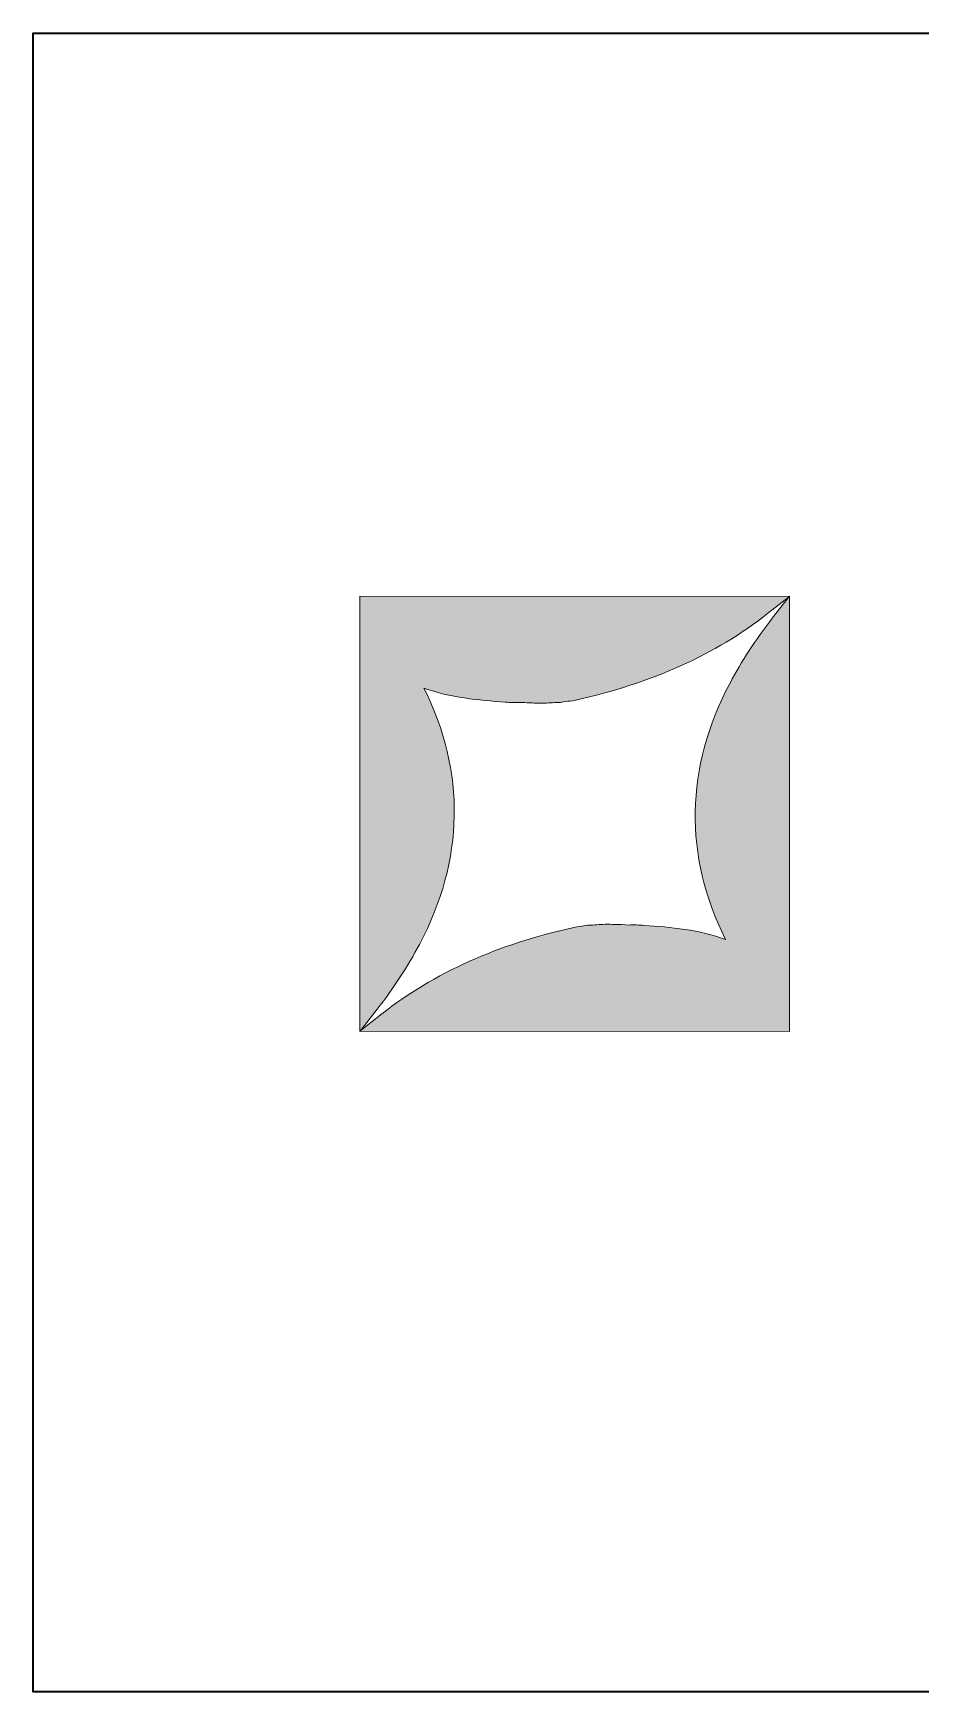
# Model space of a CAD drawing. Header units: centimetres. Extents: x -8 to 123, y -18 to 6.
# Drawn here: x 27.56 to 31.49, y -10.38 to -3.04 of the extents above; entities that cross this region are included whole.
import ezdxf

# ---------------------------------------------------------------- set-up
doc = ezdxf.new("R2010")
doc.units = ezdxf.units.CM
doc.header["$MEASUREMENT"] = 0
doc.layers.add('Layer 1', color=7, linetype='Continuous', lineweight=0)

msp = doc.modelspace()

# ---------------------------------------------------------------- hatches: boundary and pattern name
at = {"layer": 'Layer 1', "true_color": 0x000000, "transparency": 33554687}
h = msp.add_hatch(color=18, dxfattribs=at)
h.dxf.hatch_style = 2
edge = h.paths.add_edge_path()
edge.add_spline(control_points=[(30.8131, -5.6132), (30.5838, -5.7936), (30.2979, -5.9222), (29.9635, -5.9955), (29.9635, -5.9955), (29.95, -5.9986), (29.95, -5.9986), (29.9337, -6.0003), (29.9226, -6.0015), (29.9103, -6.004), (29.9006, -6.0058), (29.893, -6.0062), (29.8814, -6.0062), (29.8814, -6.0062), (29.8698, -6.007), (29.8698, -6.007), (29.8481, -6.0085), (29.8235, -6.01), (29.7944, -6.0089), (29.7762, -6.009), (29.755, -6.0079), (29.7299, -6.0066), (29.7299, -6.0066), (29.7197, -6.0061), (29.7197, -6.0061), (29.6993, -6.0076), (29.6739, -6.0062), (29.6515, -6.0047), (29.5363, -5.9967), (29.4067, -5.9845), (29.2923, -5.9425), (29.4777, -6.3124), (29.4712, -6.7033), (29.2725, -7.0768), (29.2208, -7.174), (29.1596, -7.2676), (29.0855, -7.3632), (29.0855, -7.3632), (29.0089, -7.462), (29.0089, -7.462), (29.0089, -7.462), (29.0089, -5.5351), (29.0089, -5.5351), (29.0089, -5.5351), (30.9106, -5.5366), (30.9106, -5.5366), (30.9106, -5.5366), (30.8131, -5.6132), (30.8131, -5.6132)], knot_values=[0, 0, 0, 0, 1, 1, 1, 2, 2, 2, 3, 3, 3, 4, 4, 4, 5, 5, 5, 6, 6, 6, 7, 7, 7, 8, 8, 8, 9, 9, 9, 10, 10, 10, 11, 11, 11, 12, 12, 12, 13, 13, 13, 14, 14, 14, 15, 15, 15, 16, 16, 16, 16], degree=3, periodic=0)
h = msp.add_hatch(color=18, dxfattribs=at)
h.dxf.hatch_style = 2
edge = h.paths.add_edge_path()
edge.add_spline(control_points=[(30.9106, -7.462), (30.9106, -7.462), (29.0089, -7.4604), (29.0089, -7.4604), (29.0089, -7.4604), (29.1063, -7.3838), (29.1063, -7.3838), (29.3356, -7.2035), (29.6215, -7.0749), (29.956, -7.0016), (29.956, -7.0016), (29.9694, -6.9984), (29.9694, -6.9984), (29.9857, -6.9968), (29.9967, -6.9956), (30.0089, -6.9931), (30.0189, -6.9912), (30.0266, -6.9909), (30.0381, -6.9909), (30.0381, -6.9909), (30.0489, -6.9901), (30.0489, -6.9901), (30.0715, -6.9886), (30.096, -6.987), (30.1251, -6.9882), (30.1417, -6.9881), (30.161, -6.9891), (30.1834, -6.9901), (30.1834, -6.9901), (30.1997, -6.9909), (30.1997, -6.9909), (30.2202, -6.9895), (30.2456, -6.9909), (30.2679, -6.9924), (30.3831, -7.0003), (30.5127, -7.0126), (30.6272, -7.0545), (30.4418, -6.6846), (30.4483, -6.2937), (30.647, -5.9203), (30.6988, -5.823), (30.76, -5.7293), (30.8339, -5.6338), (30.8339, -5.6338), (30.9105, -5.5351), (30.9105, -5.5351), (30.9105, -5.5351), (30.9106, -7.462), (30.9106, -7.462)], knot_values=[0, 0, 0, 0, 1, 1, 1, 2, 2, 2, 3, 3, 3, 4, 4, 4, 5, 5, 5, 6, 6, 6, 7, 7, 7, 8, 8, 8, 9, 9, 9, 10, 10, 10, 11, 11, 11, 12, 12, 12, 13, 13, 13, 14, 14, 14, 15, 15, 15, 16, 16, 16, 16], degree=3, periodic=0)

# ---------------------------------------------------------------- linework, layer by layer
at = {"layer": 'Layer 1', "color": 18, "lineweight": 35, "true_color": 0x000000}
msp.add_lwpolyline([(40.5372, -10.384), (27.5627, -10.384), (27.5627, -3.0446), (40.5372, -3.0446)], close=True, dxfattribs=at)
at = {"layer": 'Layer 1'}
for points in [[(30.8131, -5.6132), (30.5838, -5.7936), (30.2979, -5.9222), (29.9635, -5.9955), (29.9635, -5.9955), (29.95, -5.9986), (29.95, -5.9986), (29.9337, -6.0003), (29.9226, -6.0015), (29.9103, -6.004), (29.9006, -6.0058), (29.893, -6.0062), (29.8814, -6.0062), (29.8814, -6.0062), (29.8698, -6.007), (29.8698, -6.007), (29.8481, -6.0085), (29.8235, -6.01), (29.7944, -6.0089), (29.7762, -6.009), (29.755, -6.0079), (29.7299, -6.0066), (29.7299, -6.0066), (29.7197, -6.0061), (29.7197, -6.0061), (29.6993, -6.0076), (29.6739, -6.0062), (29.6515, -6.0047), (29.5363, -5.9967), (29.4067, -5.9845), (29.2923, -5.9425), (29.4777, -6.3124), (29.4712, -6.7033), (29.2725, -7.0768), (29.2208, -7.174), (29.1596, -7.2676), (29.0855, -7.3632), (29.0855, -7.3632), (29.0089, -7.462), (29.0089, -7.462), (29.0089, -7.462), (29.0089, -5.5351), (29.0089, -5.5351), (29.0089, -5.5351), (30.9106, -5.5366), (30.9106, -5.5366), (30.9106, -5.5366), (30.8131, -5.6132), (30.8131, -5.6132)], [(30.9106, -7.462), (30.9106, -7.462), (29.0089, -7.4604), (29.0089, -7.4604), (29.0089, -7.4604), (29.1063, -7.3838), (29.1063, -7.3838), (29.3356, -7.2035), (29.6215, -7.0749), (29.956, -7.0016), (29.956, -7.0016), (29.9694, -6.9984), (29.9694, -6.9984), (29.9857, -6.9968), (29.9967, -6.9956), (30.0089, -6.9931), (30.0189, -6.9912), (30.0266, -6.9909), (30.0381, -6.9909), (30.0381, -6.9909), (30.0489, -6.9901), (30.0489, -6.9901), (30.0715, -6.9886), (30.096, -6.987), (30.1251, -6.9882), (30.1417, -6.9881), (30.161, -6.9891), (30.1834, -6.9901), (30.1834, -6.9901), (30.1997, -6.9909), (30.1997, -6.9909), (30.2202, -6.9895), (30.2456, -6.9909), (30.2679, -6.9924), (30.3831, -7.0003), (30.5127, -7.0126), (30.6272, -7.0545), (30.4418, -6.6846), (30.4483, -6.2937), (30.647, -5.9203), (30.6988, -5.823), (30.76, -5.7293), (30.8339, -5.6338), (30.8339, -5.6338), (30.9105, -5.5351), (30.9105, -5.5351), (30.9105, -5.5351), (30.9106, -7.462), (30.9106, -7.462)]]:
    msp.add_open_spline(points, degree=3, knots=[0, 0, 0, 0, 1, 1, 1, 2, 2, 2, 3, 3, 3, 4, 4, 4, 5, 5, 5, 6, 6, 6, 7, 7, 7, 8, 8, 8, 9, 9, 9, 10, 10, 10, 11, 11, 11, 12, 12, 12, 13, 13, 13, 14, 14, 14, 15, 15, 15, 16, 16, 16, 16], dxfattribs=at)

doc.saveas('drawing.dxf')
